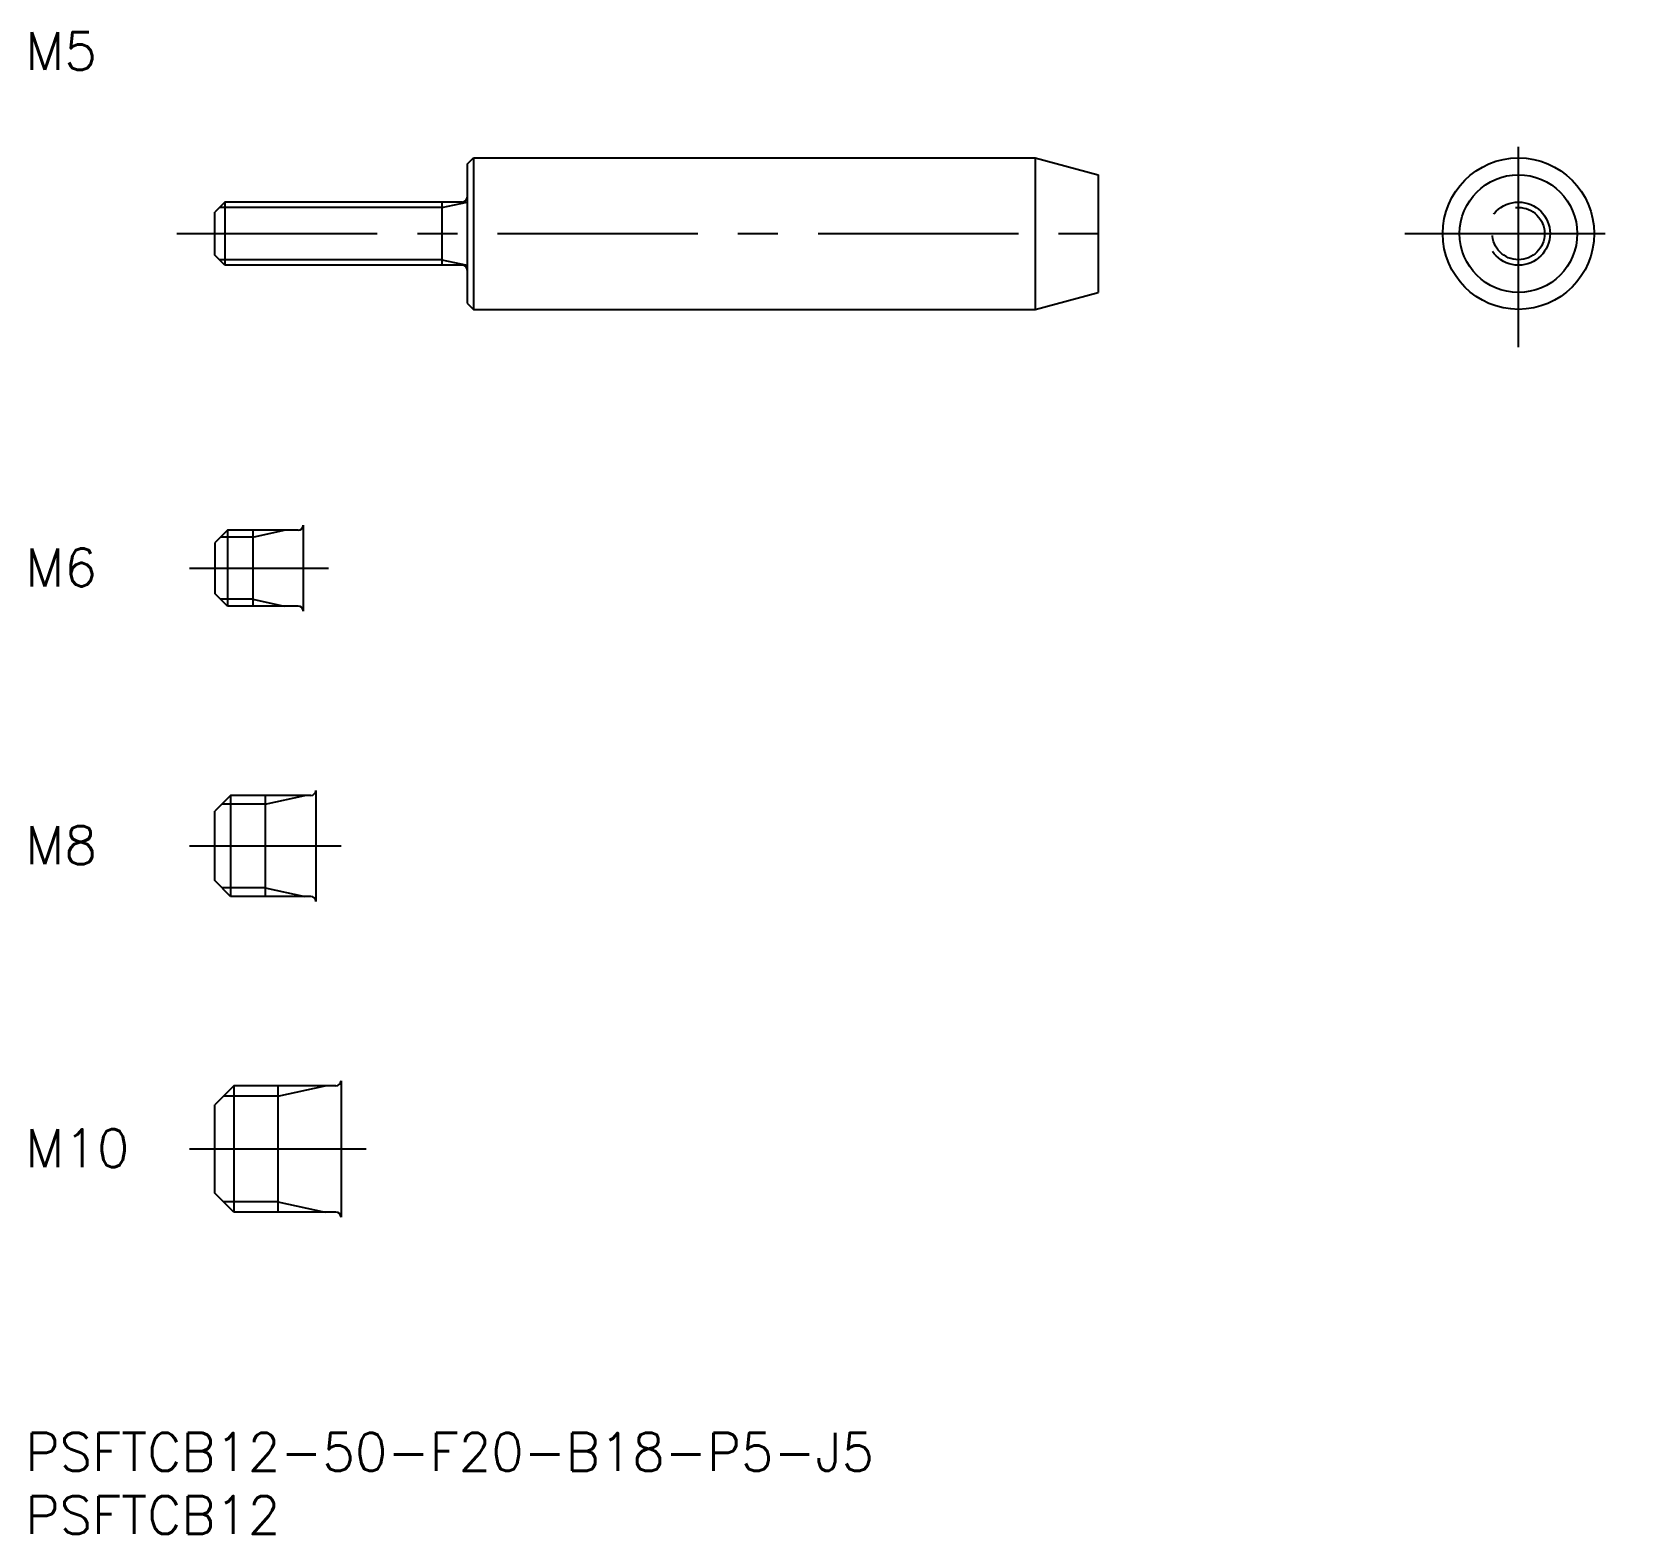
# Model space of a CAD drawing. Extents: x 1 to 127, y -8 to 111.
import ezdxf

# ---------------------------------------------------------------- set-up
doc = ezdxf.new("R2010")
doc.units = 0
doc.header["$LTSCALE"] = 0.5
doc.linetypes.add('CENTER', pattern=[50.8, 31.75, -6.35, 6.35, -6.35])
doc.linetypes.add('DASHED', pattern=[19.05, 12.7, -6.35])
for name, color, linetype in [('MSM_CENTER', 1, 'CENTER'), ('MSM_CONTINUOUS', 7, 'CONTINUOUS'), ('MSM_DASHED', 4, 'DASHED'), ('MSM_NARROW', 5, 'CONTINUOUS'), ('MSM_PART_NUMBER', 7, 'CONTINUOUS')]:
    doc.layers.add(name, color=color, linetype=linetype)
doc.styles.get("Standard").update_dxf_attribs({"font": 'txt.shx', "height": 1, "bigfont": 'bigfont.shx'})

# ---------------------------------------------------------------- blocks, each defined once
blk = doc.blocks.new('*U10')
at = {"layer": 'MSM_PART_NUMBER'}
blk.add_text('PSFTCB12-50-F20-B18-P5-J5', height=3, dxfattribs=at).set_placement((0, -3))
blk = doc.blocks.new('*U11')
at = {"layer": 'MSM_PART_NUMBER'}
blk.add_text('PSFTCB12', height=3, dxfattribs=at).set_placement((0, -8))
blk = doc.blocks.new('*U12')
at = {"layer": 'MSM_PART_NUMBER'}
blk.add_text('M10', height=3, dxfattribs=at).set_placement((0, 21.06))
blk = doc.blocks.new('*U13')
at = {"layer": 'MSM_PART_NUMBER'}
blk.add_text('M8', height=3, dxfattribs=at).set_placement((0, 45.06))
blk = doc.blocks.new('*U14')
at = {"layer": 'MSM_PART_NUMBER'}
blk.add_text('M6', height=3, dxfattribs=at).set_placement((0, 67.06))
blk = doc.blocks.new('*U15')
at = {"layer": 'MSM_PART_NUMBER'}
blk.add_text('M5', height=3, dxfattribs=at).set_placement((0, 107.97))

msp = doc.modelspace()

# ---------------------------------------------------------------- linework, layer by layer
at = {"layer": 'MSM_CENTER'}
for p, q in [((118.3, 86), (118.3, 104)), ((12, 95), (88, 95)), ((109.3, 95), (127.3, 95)), ((13, 68.5), (24, 68.5)), ((13, 46.5), (25, 46.5)), ((13, 22.5), (27, 22.5))]:
    msp.add_line(p, q, dxfattribs=at)
at = {"layer": 'MSM_CONTINUOUS'}
for p, q in [((35, 100.5), (35.5, 101)), ((35, 100.5), (35, 89.5)), ((35.5, 101), (80, 101)), ((35.5, 101), (35.5, 89)), ((80, 101), (80, 89)), ((80, 101), (85, 99.66)), ((85, 99.66), (85, 90.34)), ((15.8, 97.5), (15, 96.7)), ((15, 93.3), (15, 96.7)), ((34.6, 97.5), (15.8, 97.5)), ((15.8, 97.5), (15.8, 92.5)), ((33, 97.5), (33, 92.5)), ((15.8, 92.5), (15, 93.3)), ((34.6, 92.5), (15.8, 92.5)), ((80, 89), (85, 90.34)), ((35, 89.5), (35.5, 89)), ((35.5, 89), (80, 89)), ((16, 71.5), (15, 70.5)), ((21.6, 71.5), (16, 71.5)), ((16, 71.5), (16, 65.5)), ((18, 71.5), (18, 65.5)), ((22, 71.9), (22, 65.1)), ((15, 70.5), (15, 66.5)), ((16, 65.5), (15, 66.5)), ((21.6, 65.5), (16, 65.5)), ((23, 50.9), (23, 42.1)), ((16.25, 50.5), (15, 49.25)), ((22.6, 50.5), (16.25, 50.5)), ((16.25, 50.5), (16.25, 42.5)), ((19, 50.5), (19, 42.5)), ((15, 43.75), (15, 49.25)), ((16.25, 42.5), (15, 43.75)), ((22.6, 42.5), (16.25, 42.5)), ((25, 27.9), (25, 17.1)), ((16.5, 27.5), (15, 26)), ((24.6, 27.5), (16.5, 27.5)), ((16.5, 27.5), (16.5, 17.5)), ((20, 27.5), (20, 17.5)), ((15, 19), (15, 26)), ((16.5, 17.5), (15, 19)), ((24.6, 17.5), (16.5, 17.5))]:
    msp.add_line(p, q, dxfattribs=at)
for radius in [6, 4.66]:
    msp.add_circle((118.3, 95), radius, dxfattribs=at)
for centre, start, end in [((34.6, 97.9), 270, 0), ((34.6, 92.1), 0, 90), ((21.6, 71.9), 270, 0), ((21.6, 65.1), 0, 90), ((22.6, 50.9), 270, 0), ((22.6, 42.1), 0, 90), ((24.6, 27.9), 270, 0), ((24.6, 17.1), 0, 90)]:
    msp.add_arc(centre, 0.4, start, end, dxfattribs=at)
at = {"layer": 'MSM_DASHED'}
for radius in [2.5, 2.07]:
    msp.add_circle((118.3, 95), radius, dxfattribs=at)
at = {"layer": 'MSM_NARROW'}
for p, q in [((33, 97.07), (15.37, 97.07)), ((33, 97.07), (35, 97.5)), ((33, 92.93), (15.37, 92.93)), ((33, 92.93), (35, 92.5)), ((18, 70.96), (20.5, 71.5)), ((18, 70.96), (15.46, 70.96)), ((18, 66.04), (15.46, 66.04)), ((18, 66.04), (20.5, 65.5)), ((19, 49.82), (15.57, 49.82)), ((19, 49.82), (22.12, 50.5)), ((19, 43.18), (15.57, 43.18)), ((19, 43.18), (22.12, 42.5)), ((20, 26.69), (15.69, 26.69)), ((20, 26.69), (23.75, 27.5)), ((20, 18.31), (15.69, 18.31)), ((20, 18.31), (23.75, 17.5))]:
    msp.add_line(p, q, dxfattribs=at)

# ---------------------------------------------------------------- block references
at = {"layer": 'MSM_CONTINUOUS'}
for name in ['*U15', '*U14', '*U13', '*U12', '*U10', '*U11']:
    msp.add_blockref(name, (0, 0), dxfattribs=at)

doc.saveas('drawing.dxf')
